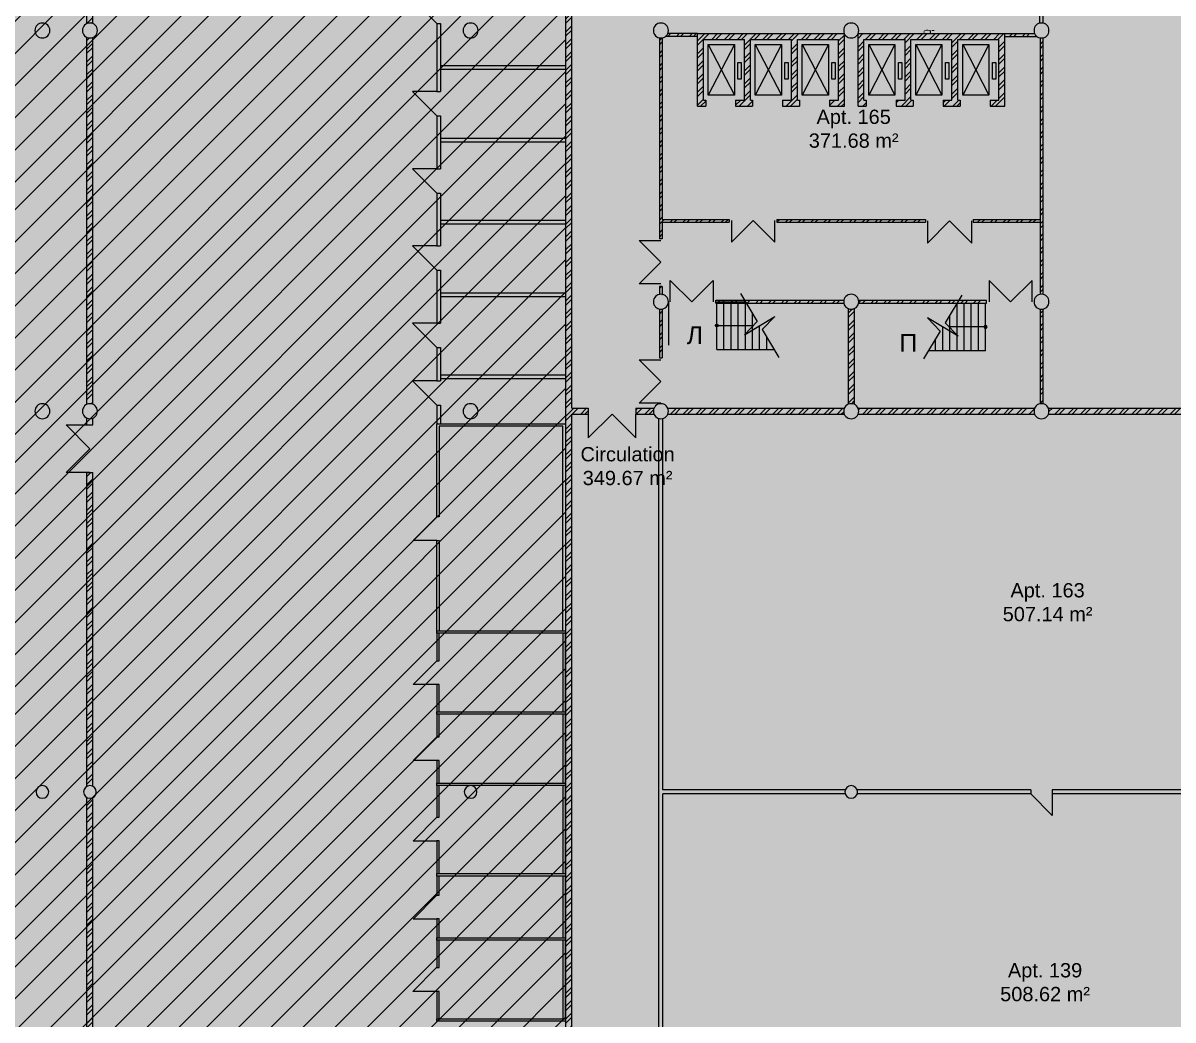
# Model space of a CAD drawing. Header units: metres. Extents: x 183920 to 188551, y 20757 to 23715.
# Drawn here: x 184854.46 to 184902.8, y 20852.6 to 20894.5 of the extents above; entities that cross this region are included whole.
import ezdxf

# ---------------------------------------------------------------- set-up
doc = ezdxf.new("R2010")
doc.units = ezdxf.units.M
for name, pattern in [('Commercial', [0]), ('RayonDimensionSideLines', [0.02, 0, -0.02]), ('Style_10', [0]), ('Style_19', [0]), ('Style_24', [0])]:
    doc.linetypes.add(name, pattern=pattern)
for name, color, linetype, true_color in [('0_1', 7, 'Continuous', 0x000000), ('brick', 12, 'Continuous', 0xbd0000), ('COLON', 5, 'Continuous', 0x0000ff), ('COOL', 4, 'Continuous', 0x00ffff), ('DOORS', 8, 'Continuous', 0x414141), ('DRAW', 7, 'Continuous', 0xffffff), ('GKL', 5, 'Continuous', 0x0000ff), ('Imported Drawing', 7, 'Continuous', 0x957bfc), ('Sanita', 4, 'Continuous', 0x00ffff), ('TEXT', 2, 'Continuous', 0xffff00), ('WALL', 7, 'Continuous', 0x000000), ('Zoning', 7, 'Continuous', 0x47d2e2)]:
    doc.layers.add(name, color=color, linetype=linetype, true_color=true_color)
doc.styles.add('Style_36', font='', dxfattribs={"height": 0.288})
doc.styles.add('Style_8', font='', dxfattribs={"height": 0.741707})
doc.styles.add('Zone text style', font='', dxfattribs={"height": 0.6})
doc.styles.get('Style_36').set_extended_font_data('arial')
doc.styles.get('Style_8').set_extended_font_data('arial')
doc.styles.get('Zone text style').set_extended_font_data('arial')
doc.dimstyles.new('Style_16', dxfattribs={"dimtxt": 0.288, "dimasz": 0.002, "dimexe": 0.002, "dimexo": 0, "dimgap": 0.001, "dimtad": 0, "dimtih": 1, "dimtoh": 1, "dimdec": 0, "dimrnd": 1, "dimzin": 0, "dimdsep": 46, "dimtxsty": 'Style_36', "dimcen": 0.09, "dimadec": 0, "dimazin": 0, "dimtfac": 1, "dimtdec": 4, "dimtix": 1, "dimtofl": 0, "dimtmove": 2, "dimatfit": 3, "dimfxl": 1, "dimtolj": 1, "dimtzin": 0, "dimlwd": 5, "dimlwe": 5, "dimarcsym": 0})
pattern_1 = [(45, (-3.6, 82), (-0.2694076836, 0.2694076836), []), (45, (-3.4204, 82), (-0.2694076836, 0.2694076836), [])]

# ---------------------------------------------------------------- blocks, each defined once
blk = doc.blocks.new('*D103')
at = {"layer": 'Defpoints', "color": 0}
for p in [(184892.609, 20894.055), (184892.76, 20894.185), (184892.76, 20894.055)]:
    blk.add_point(p, dxfattribs=at)
at = {"layer": 'Sanita', "color": 0, "linetype": 'RayonDimensionSideLines', "lineweight": 5}
for p, q in [((184892.76, 20894.185), (184892.607, 20894.185)), ((184892.76, 20894.055), (184892.607, 20894.055))]:
    blk.add_line(p, q, dxfattribs=at)
at = {"layer": 'Sanita', "color": 0, "lineweight": 5}
blk.add_line((184892.609, 20894.183), (184892.609, 20894.057), dxfattribs=at)
at = {"layer": 'Sanita', "color": 0}
for points in [[(184892.609, 20894.183), (184892.609, 20894.183), (184892.609, 20894.185)], [(184892.609, 20894.057), (184892.609, 20894.057), (184892.609, 20894.055)]]:
    blk.add_solid(points, dxfattribs=at)
at = {"layer": 'Sanita', "color": 0, "insert": (184892.464, 20894.12), "char_height": 0.288, "attachment_point": 5, "rotation": 270, "style": 'Style_36'}
blk.add_mtext('\\A1;0 ', dxfattribs=at)

msp = doc.modelspace()

# ---------------------------------------------------------------- hatches: boundary and pattern name
at = {"layer": 'DRAW'}
h = msp.add_hatch(dxfattribs=at)
h.set_pattern_fill('PATTERN_0', color=256, scale=0.04, style=0, pattern_type=2)
h.set_pattern_definition(pattern_1)
edge = h.paths.add_edge_path(flags=0)
edge.add_line((184877.275, 20878.06), (184877.275, 20912.06))
edge.add_line((184877.275, 20912.06), (184873.508, 20912.06))
edge.add_arc((184873.275, 20912.185), 0.265, 331.8554, 360)
edge.add_arc((184873.275, 20912.185), 0.265, 360, 388.1446)
edge.add_line((184873.508, 20912.31), (184877.405, 20912.31))
edge.add_line((184877.405, 20912.31), (184877.525, 20912.31))
edge.add_line((184877.525, 20912.31), (184877.525, 20878.31))
edge.add_line((184877.525, 20878.31), (184878.225, 20878.31))
edge.add_line((184878.225, 20878.31), (184878.225, 20878.06))
edge.add_line((184878.225, 20878.06), (184877.525, 20878.06))
edge.add_line((184877.525, 20878.06), (184877.275, 20878.06))
edge.add_line((184877.275, 20878.06), (184877.275, 20878.06))
h = msp.add_hatch(dxfattribs=at)
h.set_pattern_fill('PATTERN_6', color=256, scale=0.04, style=0, pattern_type=2)
h.set_pattern_definition([(45, (-3.6, 82), (-0.2694076836, 0.2694076836), []), (45, (-3.4204, 82), (-0.2694076836, 0.2694076836), [])])
edge = h.paths.add_edge_path(flags=0)
edge.add_arc((184857.275, 20894.185), 0.315, 246.6201, 293.3799, ccw=False)
edge.add_line((184857.15, 20893.896), (184857.15, 20878.474))
edge.add_arc((184857.275, 20878.185), 0.315, 66.6201, 113.3799, ccw=False)
edge.add_line((184857.4, 20878.474), (184857.4, 20893.896))
edge.add_line((184857.4, 20893.896), (184857.4, 20893.896))
edge = h.paths.add_edge_path(flags=0)
edge.add_line((184857.4, 20902.185), (184857.15, 20902.185))
edge.add_line((184857.15, 20902.185), (184857.15, 20894.474))
edge.add_spline(control_points=[(184857.15, 20894.474), (184857.23, 20894.509), (184857.319, 20894.509), (184857.4, 20894.474)], knot_values=[0, 0, 0, 0, 1, 1, 1, 1], degree=3, periodic=0)
edge.add_line((184857.4, 20894.474), (184857.4, 20902.185))
h = msp.add_hatch(dxfattribs=at)
h.set_pattern_fill('PATTERN_0', color=256, scale=0.04, style=0, pattern_type=2)
h.set_pattern_definition(pattern_1)
edge = h.paths.add_edge_path(flags=0)
edge.add_line((184882.813, 20894.055), (184881.562, 20894.055))
edge.add_arc((184881.275, 20894.185), 0.315, 307.472, 335.6255, ccw=False)
edge.add_line((184881.466, 20893.935), (184882.813, 20893.935))
edge.add_line((184882.813, 20893.935), (184882.813, 20894.055))
edge.add_line((184882.813, 20894.055), (184882.813, 20894.055))
h.paths.add_polyline_path([(184888.988, 20894.055), (184882.813, 20894.055), (184882.813, 20891.005), (184883.158, 20891.005), (184883.158, 20891.255), (184883.063, 20891.255), (184883.063, 20893.805), (184884.788, 20893.805), (184884.788, 20891.255), (184884.418, 20891.255), (184884.418, 20891.005), (184885.133, 20891.005), (184885.133, 20891.255), (184885.038, 20891.255), (184885.038, 20893.805), (184886.763, 20893.805), (184886.763, 20891.255), (184886.393, 20891.255), (184886.393, 20891.005), (184887.108, 20891.005), (184887.108, 20891.255), (184887.013, 20891.255), (184887.013, 20893.805), (184888.738, 20893.805), (184888.738, 20891.255), (184888.368, 20891.255), (184888.368, 20891.005), (184888.988, 20891.005), (184888.988, 20894.055)], flags=0)
h = msp.add_hatch(dxfattribs=at)
h.set_pattern_fill('PATTERN_0', color=256, scale=0.04, style=0, pattern_type=2)
h.set_pattern_definition(pattern_1)
h.paths.add_polyline_path([(184895.737, 20894.055), (184889.562, 20894.055), (184889.562, 20891.005), (184889.907, 20891.005), (184889.907, 20891.255), (184889.812, 20891.255), (184889.812, 20893.805), (184891.537, 20893.805), (184891.537, 20891.255), (184891.167, 20891.255), (184891.167, 20891.005), (184891.882, 20891.005), (184891.882, 20891.255), (184891.787, 20891.255), (184891.787, 20893.805), (184893.512, 20893.805), (184893.512, 20891.255), (184893.142, 20891.255), (184893.142, 20891.005), (184893.857, 20891.005), (184893.857, 20891.255), (184893.762, 20891.255), (184893.762, 20893.805), (184895.487, 20893.805), (184895.487, 20891.255), (184895.117, 20891.255), (184895.117, 20891.005), (184895.737, 20891.005), (184895.737, 20894.055)], flags=0)
h = msp.add_hatch(dxfattribs=at)
h.set_pattern_fill('PATTERN_0', color=256, scale=0.04, style=0, pattern_type=2)
h.set_pattern_definition(pattern_1)
edge = h.paths.add_edge_path(flags=0)
edge.add_line((184896.988, 20894.055), (184895.737, 20894.055))
edge.add_line((184895.737, 20894.055), (184895.737, 20893.935))
edge.add_line((184895.737, 20893.935), (184897.083, 20893.935))
edge.add_arc((184897.275, 20894.185), 0.315, 204.3745, 232.528, ccw=False)
edge.add_line((184896.988, 20894.055), (184896.988, 20894.055))
edge = h.paths.add_edge_path(flags=0)
edge.add_arc((184897.275, 20894.185), 0.315, 259.0194, 280.9806, ccw=False)
edge.add_line((184897.215, 20893.876), (184897.215, 20883.094))
edge.add_arc((184897.275, 20882.785), 0.315, 79.0194, 100.9806, ccw=False)
edge.add_line((184897.335, 20883.094), (184897.335, 20893.876))
edge.add_line((184897.335, 20893.876), (184897.335, 20893.876))
h = msp.add_hatch(dxfattribs=at)
h.set_pattern_fill('PATTERN_0', color=256, scale=0.04, style=0, pattern_type=2)
h.set_pattern_definition(pattern_1)
edge = h.paths.add_edge_path(flags=0)
edge.add_arc((184881.275, 20894.185), 0.315, 259.0194, 280.9806, ccw=False)
edge.add_line((184881.215, 20893.876), (184881.215, 20885.429))
edge.add_line((184881.215, 20885.429), (184881.335, 20885.429))
edge.add_line((184881.335, 20885.429), (184881.335, 20886.125))
edge.add_line((184881.335, 20886.125), (184884.145, 20886.125))
edge.add_line((184884.145, 20886.125), (184884.145, 20886.245))
edge.add_line((184884.145, 20886.245), (184881.335, 20886.245))
edge.add_line((184881.335, 20886.245), (184881.335, 20893.876))
edge.add_line((184881.335, 20893.876), (184881.335, 20893.876))
h.paths.add_polyline_path([(184892.405, 20886.245), (184886.145, 20886.245), (184886.145, 20886.125), (184892.405, 20886.125), (184892.405, 20886.245)], flags=0)
h = msp.add_hatch(dxfattribs=at)
h.set_pattern_fill('PATTERN_0', color=256, scale=0.04, style=0, pattern_type=2)
h.set_pattern_definition(pattern_1)
h.paths.add_polyline_path([(184897.215, 20886.245), (184894.405, 20886.245), (184894.405, 20886.125), (184897.215, 20886.125), (184897.215, 20886.245)], flags=0)
h = msp.add_hatch(dxfattribs=at)
h.set_pattern_fill('PATTERN_0', color=256, scale=0.04, style=0, pattern_type=2)
h.set_pattern_definition(pattern_1)
edge = h.paths.add_edge_path(flags=0)
edge.add_line((184881.335, 20883.429), (184881.215, 20883.429))
edge.add_line((184881.215, 20883.429), (184881.215, 20883.094))
edge.add_arc((184881.275, 20882.785), 0.315, 79.0194, 100.9806, ccw=False)
edge.add_line((184881.335, 20883.094), (184881.335, 20883.429))
edge.add_line((184881.335, 20883.429), (184881.335, 20883.429))
edge = h.paths.add_edge_path(flags=0)
edge.add_arc((184881.275, 20882.785), 0.315, 259.0194, 280.9806, ccw=False)
edge.add_line((184881.215, 20882.476), (184881.215, 20880.745))
edge.add_line((184881.215, 20880.745), (184881.335, 20880.554))
edge.add_line((184881.335, 20880.554), (184881.335, 20882.476))
edge.add_line((184881.335, 20882.476), (184881.335, 20882.476))
h.paths.add_polyline_path([(184881.335, 20880.554), (184881.215, 20880.745), (184881.215, 20880.435), (184881.335, 20880.435), (184881.335, 20880.554)], flags=0)
h = msp.add_hatch(dxfattribs=at)
h.set_pattern_fill('PATTERN_0', color=256, scale=0.04, style=0, pattern_type=2)
h.set_pattern_definition(pattern_1)
edge = h.paths.add_edge_path(flags=0)
edge.add_arc((184881.275, 20878.185), 0.315, 336.6201, 360)
edge.add_arc((184881.275, 20878.185), 0.315, 360, 383.3799)
edge.add_line((184881.564, 20878.31), (184888.986, 20878.31))
edge.add_arc((184889.275, 20878.185), 0.315, 156.6201, 180)
edge.add_arc((184889.275, 20878.185), 0.315, 180, 203.3799)
edge.add_line((184888.986, 20878.06), (184881.564, 20878.06))
edge.add_line((184881.564, 20878.06), (184881.564, 20878.06))
edge.add_line((184881.564, 20878.06), (184881.564, 20878.06))
edge = h.paths.add_edge_path(flags=0)
edge.add_arc((184889.275, 20878.185), 0.315, 336.6201, 360)
edge.add_arc((184889.275, 20878.185), 0.315, 360, 383.3799)
edge.add_line((184889.564, 20878.31), (184896.986, 20878.31))
edge.add_arc((184897.275, 20878.185), 0.315, 156.6201, 180)
edge.add_arc((184897.275, 20878.185), 0.315, 180, 203.3799)
edge.add_line((184896.986, 20878.06), (184889.564, 20878.06))
edge.add_line((184889.564, 20878.06), (184889.564, 20878.06))
edge = h.paths.add_edge_path(flags=0)
edge.add_arc((184889.275, 20878.185), 0.315, 66.6201, 113.3799, ccw=False)
edge.add_line((184889.4, 20878.474), (184889.4, 20882.496))
edge.add_arc((184889.275, 20882.785), 0.315, 246.6201, 293.3799, ccw=False)
edge.add_line((184889.15, 20882.496), (184889.15, 20878.474))
edge.add_line((184889.15, 20878.474), (184889.15, 20878.474))
edge = h.paths.add_edge_path(flags=0)
edge.add_line((184883.59, 20882.845), (184888.965, 20882.845))
edge.add_arc((184889.275, 20882.785), 0.315, 169.0194, 180)
edge.add_arc((184889.275, 20882.785), 0.315, 180, 190.9806)
edge.add_line((184888.965, 20882.725), (184883.59, 20882.725))
edge.add_line((184883.59, 20882.725), (184883.59, 20882.845))
edge.add_line((184883.59, 20882.845), (184883.59, 20882.845))
edge = h.paths.add_edge_path(flags=0)
edge.add_line((184889.584, 20882.845), (184894.96, 20882.845))
edge.add_line((184894.96, 20882.845), (184894.96, 20882.725))
edge.add_line((184894.96, 20882.725), (184889.584, 20882.725))
edge.add_arc((184889.275, 20882.785), 0.315, 349.0194, 360)
edge.add_arc((184889.275, 20882.785), 0.315, 360, 370.9806)
edge.add_line((184889.584, 20882.845), (184889.584, 20882.845))
edge = h.paths.add_edge_path(flags=0)
edge.add_arc((184897.275, 20878.185), 0.315, 79.0194, 100.9806, ccw=False)
edge.add_line((184897.335, 20878.494), (184897.335, 20882.476))
edge.add_arc((184897.275, 20882.785), 0.315, 259.0194, 280.9806, ccw=False)
edge.add_line((184897.215, 20882.476), (184897.215, 20878.494))
edge.add_line((184897.215, 20878.494), (184897.215, 20878.494))
edge = h.paths.add_edge_path(flags=0)
edge.add_line((184880.225, 20878.06), (184880.225, 20878.31))
edge.add_line((184880.225, 20878.31), (184880.986, 20878.31))
edge.add_arc((184881.275, 20878.185), 0.315, 156.6201, 180)
edge.add_arc((184881.275, 20878.185), 0.315, 180, 203.3799)
edge.add_line((184880.986, 20878.06), (184880.225, 20878.06))
edge.add_line((184880.225, 20878.06), (184880.225, 20878.06))
h = msp.add_hatch(dxfattribs=at)
h.set_pattern_fill('PATTERN_0', color=256, scale=0.04, style=0, pattern_type=2)
h.set_pattern_definition(pattern_1)
edge = h.paths.add_edge_path(flags=0)
edge.add_line((184881.564, 20878.31), (184888.986, 20878.31))
edge.add_arc((184889.275, 20878.185), 0.315, 156.6201, 180)
edge.add_arc((184889.275, 20878.185), 0.315, 180, 203.3799)
edge.add_line((184888.986, 20878.06), (184881.564, 20878.06))
edge.add_arc((184881.275, 20878.185), 0.315, 336.6201, 360)
edge.add_arc((184881.275, 20878.185), 0.315, 360, 383.3799)
edge.add_line((184881.564, 20878.31), (184881.564, 20878.31))
edge = h.paths.add_edge_path(flags=0)
edge.add_line((184889.564, 20878.31), (184896.986, 20878.31))
edge.add_arc((184897.275, 20878.185), 0.315, 156.6201, 180)
edge.add_arc((184897.275, 20878.185), 0.315, 180, 203.3799)
edge.add_line((184896.986, 20878.06), (184889.564, 20878.06))
edge.add_arc((184889.275, 20878.185), 0.315, 336.6201, 360)
edge.add_arc((184889.275, 20878.185), 0.315, 360, 383.3799)
edge.add_line((184889.564, 20878.31), (184889.564, 20878.31))
edge = h.paths.add_edge_path(flags=0)
edge.add_arc((184889.275, 20878.185), 0.315, 66.6201, 113.3799, ccw=False)
edge.add_line((184889.4, 20878.474), (184889.4, 20882.496))
edge.add_arc((184889.275, 20882.785), 0.315, 246.6201, 293.3799, ccw=False)
edge.add_line((184889.15, 20882.496), (184889.15, 20878.474))
edge.add_line((184889.15, 20878.474), (184889.15, 20878.474))
edge = h.paths.add_edge_path(flags=0)
edge.add_line((184883.59, 20882.845), (184888.965, 20882.845))
edge.add_arc((184889.275, 20882.785), 0.315, 169.0194, 180)
edge.add_arc((184889.275, 20882.785), 0.315, 180, 190.9806)
edge.add_line((184888.965, 20882.725), (184883.59, 20882.725))
edge.add_line((184883.59, 20882.725), (184883.59, 20882.845))
edge.add_line((184883.59, 20882.845), (184883.59, 20882.845))
edge = h.paths.add_edge_path(flags=0)
edge.add_line((184889.584, 20882.845), (184894.96, 20882.845))
edge.add_line((184894.96, 20882.845), (184894.96, 20882.725))
edge.add_line((184894.96, 20882.725), (184889.584, 20882.725))
edge.add_arc((184889.275, 20882.785), 0.315, 349.0194, 360)
edge.add_arc((184889.275, 20882.785), 0.315, 360, 370.9806)
edge.add_line((184889.584, 20882.845), (184889.584, 20882.845))
h = msp.add_hatch(dxfattribs=at)
h.set_pattern_fill('PATTERN_0', color=256, scale=0.04, style=0, pattern_type=2)
h.set_pattern_definition(pattern_1)
edge = h.paths.add_edge_path(flags=0)
edge.add_arc((184921.275, 20878.185), 0.315, 336.6201, 360)
edge.add_arc((184921.275, 20878.185), 0.315, 360, 383.3799)
edge.add_line((184921.564, 20878.31), (184936.986, 20878.31))
edge.add_arc((184937.275, 20878.185), 0.315, 156.6201, 180)
edge.add_arc((184937.275, 20878.185), 0.315, 180, 203.3799)
edge.add_line((184936.986, 20878.06), (184921.564, 20878.06))
edge.add_line((184921.564, 20878.06), (184921.564, 20878.06))
edge.add_line((184921.564, 20878.06), (184921.564, 20878.06))
edge = h.paths.add_edge_path(flags=0)
edge.add_line((184905.564, 20878.31), (184913.65, 20878.31))
edge.add_line((184913.65, 20878.31), (184913.65, 20878.06))
edge.add_line((184913.65, 20878.06), (184905.564, 20878.06))
edge.add_arc((184905.275, 20878.185), 0.315, 336.6201, 360)
edge.add_arc((184905.275, 20878.185), 0.315, 360, 383.3799)
edge.add_line((184905.564, 20878.31), (184905.564, 20878.31))
edge = h.paths.add_edge_path(flags=0)
edge.add_arc((184897.275, 20878.185), 0.315, 336.6201, 360)
edge.add_arc((184897.275, 20878.185), 0.315, 360, 383.3799)
edge.add_line((184897.564, 20878.31), (184904.986, 20878.31))
edge.add_arc((184905.275, 20878.185), 0.315, 156.6201, 180)
edge.add_arc((184905.275, 20878.185), 0.315, 180, 203.3799)
edge.add_line((184904.986, 20878.06), (184897.564, 20878.06))
edge.add_line((184897.564, 20878.06), (184897.564, 20878.06))
h = msp.add_hatch(dxfattribs=at)
h.set_pattern_fill('PATTERN_0', color=256, scale=0.04, style=0, pattern_type=2)
h.set_pattern_definition(pattern_1)
h.paths.add_polyline_path([(184877.275, 20839.663), (184877.525, 20839.663), (184877.525, 20878.06), (184877.275, 20878.06), (184877.275, 20839.663), (184877.275, 20839.663)], flags=0)
h = msp.add_hatch(dxfattribs=at)
h.set_pattern_fill('PATTERN_0', color=256, scale=0.04, style=0, pattern_type=2)
h.set_pattern_definition(pattern_1)
edge = h.paths.add_edge_path(flags=0)
edge.add_line((184857.4, 20875.61), (184857.15, 20875.61))
edge.add_line((184857.15, 20875.61), (184857.15, 20862.418))
edge.add_spline(control_points=[(184857.15, 20862.418), (184857.229, 20862.461), (184857.32, 20862.461), (184857.4, 20862.418)], knot_values=[0, 0, 0, 0, 1, 1, 1, 1], degree=3, periodic=0)
edge.add_line((184857.4, 20862.418), (184857.4, 20875.61))
h = msp.add_hatch(dxfattribs=at)
h.set_pattern_fill('PATTERN_0', color=256, scale=0.04, style=0, pattern_type=2)
h.set_pattern_definition(pattern_1)
edge = h.paths.add_edge_path(flags=0)
edge.add_line((184857.041, 20846.31), (184856.37, 20846.31))
edge.add_line((184856.37, 20846.31), (184856.37, 20846.06))
edge.add_line((184856.37, 20846.06), (184857.041, 20846.06))
edge.add_arc((184857.275, 20846.185), 0.265, 180, 208.1446, ccw=False)
edge.add_arc((184857.275, 20846.185), 0.265, 151.8554, 180, ccw=False)
edge.add_line((184857.041, 20846.31), (184857.041, 20846.31))
edge = h.paths.add_edge_path(flags=0)
edge.add_line((184857.15, 20850.8), (184857.4, 20850.8))
edge.add_line((184857.4, 20850.8), (184857.4, 20861.951))
edge.add_spline(control_points=[(184857.4, 20861.951), (184857.32, 20861.909), (184857.229, 20861.909), (184857.15, 20861.951)], knot_values=[0, 0, 0, 0, 1, 1, 1, 1], degree=3, periodic=0)
edge.add_line((184857.15, 20861.951), (184857.15, 20850.8))
at = {"layer": 'Zoning', "transparency": 33554483}
msp.add_hatch(color=256, dxfattribs=at).paths.add_polyline_path([(184979.786, 20791.045), (184979.462, 21013.519), (184803.816, 21044.019), (184705.169, 21043.365), (184705.237, 20815.824), (184979.786, 20791.045)], flags=0)
at = {"layer": 'Zoning'}
h = msp.add_hatch(dxfattribs=at)
h.set_pattern_fill('PATTERN_2', color=256, scale=15, style=0, pattern_type=2)
h.set_pattern_definition([(45, (0, 0), (-5.30330086, 5.30330086), []), (45, (1.35, 0), (-5.30330086, 5.30330086), []), (45, (2.7, 0), (-5.30330086, 5.30330086), []), (45, (4.05, 0), (-5.30330086, 5.30330086), []), (45, (5.4, 0), (-5.30330086, 5.30330086), []), (45, (6.75, 0), (-5.30330086, 5.30330086), []), (45, (8.1, 0), (-5.30330086, 5.30330086), []), (45, (9.45, 0), (-5.30330086, 5.30330086), [])])
h.paths.add_polyline_path([(184750.965, 20829.538), (184877.275, 20829.538), (184877.275, 20907.902), (184750.965, 20907.902), (184750.965, 20829.538)], flags=0)

# ---------------------------------------------------------------- linework, layer by layer
at = {"layer": '0_1', "linetype": 'Style_19'}
for points in [[(184884.366, 20893.594), (184883.266, 20891.469)], [(184883.266, 20893.594), (184884.366, 20891.469)], [(184886.341, 20893.594), (184885.241, 20891.469)], [(184885.241, 20893.594), (184886.341, 20891.469)], [(184887.216, 20893.594), (184888.316, 20891.469)], [(184888.316, 20893.594), (184887.216, 20891.469)], [(184891.115, 20893.594), (184890.015, 20891.469)], [(184890.015, 20893.594), (184891.115, 20891.469)], [(184891.99, 20893.594), (184893.09, 20891.469)], [(184893.09, 20893.594), (184891.99, 20891.469)], [(184893.965, 20893.594), (184895.065, 20891.469)], [(184895.065, 20893.594), (184893.965, 20891.469)]]:
    msp.add_lwpolyline(points, dxfattribs=at)
for points in [[(184883.266, 20891.469), (184883.266, 20893.594), (184884.366, 20893.594), (184884.366, 20891.469), (184883.266, 20891.469)], [(184885.241, 20891.469), (184885.241, 20893.594), (184886.341, 20893.594), (184886.341, 20891.469), (184885.241, 20891.469)], [(184887.216, 20891.469), (184887.216, 20893.594), (184888.316, 20893.594), (184888.316, 20891.469), (184887.216, 20891.469)], [(184890.015, 20891.469), (184890.015, 20893.594), (184891.115, 20893.594), (184891.115, 20891.469), (184890.015, 20891.469)], [(184891.99, 20891.469), (184891.99, 20893.594), (184893.09, 20893.594), (184893.09, 20891.469), (184891.99, 20891.469)], [(184893.965, 20891.469), (184893.965, 20893.594), (184895.065, 20893.594), (184895.065, 20891.469), (184893.965, 20891.469)], [(184884.51, 20892.837), (184884.653, 20892.837), (184884.653, 20892.143), (184884.51, 20892.143), (184884.51, 20892.837)], [(184886.485, 20892.837), (184886.628, 20892.837), (184886.628, 20892.143), (184886.485, 20892.143), (184886.485, 20892.837)], [(184888.46, 20892.837), (184888.603, 20892.837), (184888.603, 20892.143), (184888.46, 20892.143), (184888.46, 20892.837)], [(184891.259, 20892.837), (184891.402, 20892.837), (184891.402, 20892.143), (184891.259, 20892.143), (184891.259, 20892.837)], [(184893.234, 20892.837), (184893.377, 20892.837), (184893.377, 20892.143), (184893.234, 20892.143), (184893.234, 20892.837)], [(184895.209, 20892.837), (184895.352, 20892.837), (184895.352, 20892.143), (184895.209, 20892.143), (184895.209, 20892.837)]]:
    msp.add_lwpolyline(points, close=True, dxfattribs=at)
at = {"layer": 'brick', "linetype": 'Style_19'}
for points in [[(184877.275, 20839.665), (184877.275, 20912.06)], [(184877.525, 20878.31), (184877.525, 20912.31)], [(184857.15, 20894.474), (184857.15, 20902.31)], [(184857.4, 20894.474), (184857.4, 20902.06)], [(184882.813, 20894.055), (184881.562, 20894.055)], [(184882.813, 20891.005), (184882.813, 20894.055)], [(184882.813, 20894.055), (184888.988, 20894.055)], [(184888.988, 20891.005), (184888.988, 20894.055)], [(184889.562, 20894.055), (184896.988, 20894.055)], [(184889.562, 20891.005), (184889.562, 20894.055)], [(184895.737, 20891.005), (184895.737, 20894.055)], [(184857.15, 20878.474), (184857.15, 20893.896)], [(184857.4, 20878.474), (184857.4, 20893.896)], [(184881.215, 20893.876), (184881.215, 20885.429)], [(184881.335, 20893.876), (184881.335, 20886.245)], [(184882.813, 20893.935), (184881.466, 20893.935)], [(184883.063, 20893.805), (184884.788, 20893.805)], [(184883.063, 20891.255), (184883.063, 20893.805)], [(184884.788, 20891.255), (184884.788, 20893.805)], [(184885.038, 20893.805), (184886.763, 20893.805)], [(184885.038, 20891.255), (184885.038, 20893.805)], [(184886.763, 20891.255), (184886.763, 20893.805)], [(184887.013, 20893.805), (184888.738, 20893.805)], [(184887.013, 20891.255), (184887.013, 20893.805)], [(184888.738, 20891.255), (184888.738, 20893.805)], [(184889.812, 20893.805), (184891.537, 20893.805)], [(184889.812, 20891.255), (184889.812, 20893.805)], [(184891.537, 20891.255), (184891.537, 20893.805)], [(184891.787, 20891.255), (184891.787, 20893.805)], [(184891.787, 20893.805), (184893.512, 20893.805)], [(184893.512, 20891.255), (184893.512, 20893.805)], [(184893.762, 20891.255), (184893.762, 20893.805)], [(184893.762, 20893.805), (184895.487, 20893.805)], [(184895.487, 20891.255), (184895.487, 20893.805)], [(184895.737, 20893.935), (184897.083, 20893.935)], [(184897.215, 20893.876), (184897.215, 20883.094)], [(184897.335, 20893.876), (184897.335, 20883.094)], [(184883.063, 20891.255), (184883.158, 20891.255)], [(184883.158, 20891.255), (184883.158, 20891.005)], [(184884.418, 20891.255), (184884.418, 20891.005)], [(184884.418, 20891.255), (184884.788, 20891.255)], [(184885.038, 20891.255), (184885.133, 20891.255)], [(184885.038, 20891.255), (184885.133, 20891.255)], [(184885.133, 20891.255), (184885.133, 20891.005)], [(184886.393, 20891.255), (184886.393, 20891.005)], [(184886.393, 20891.255), (184886.763, 20891.255)], [(184887.013, 20891.255), (184887.108, 20891.255)], [(184887.108, 20891.255), (184887.108, 20891.005)], [(184888.368, 20891.255), (184888.368, 20891.005)], [(184888.368, 20891.255), (184888.738, 20891.255)], [(184889.812, 20891.255), (184889.907, 20891.255)], [(184889.907, 20891.255), (184889.907, 20891.005)], [(184891.167, 20891.255), (184891.537, 20891.255)], [(184891.167, 20891.255), (184891.167, 20891.005)], [(184891.787, 20891.255), (184891.882, 20891.255)], [(184891.787, 20891.255), (184891.882, 20891.255)], [(184891.882, 20891.255), (184891.882, 20891.005)], [(184893.142, 20891.255), (184893.142, 20891.005)], [(184893.142, 20891.255), (184893.512, 20891.255)], [(184893.762, 20891.255), (184893.857, 20891.255)], [(184893.857, 20891.255), (184893.857, 20891.005)], [(184895.117, 20891.255), (184895.117, 20891.005)], [(184895.117, 20891.255), (184895.487, 20891.255)], [(184882.813, 20891.005), (184883.158, 20891.005)], [(184884.418, 20891.005), (184885.133, 20891.005)], [(184885.038, 20891.005), (184885.133, 20891.005)], [(184886.393, 20891.005), (184887.108, 20891.005)], [(184888.368, 20891.005), (184888.988, 20891.005)], [(184889.562, 20891.005), (184889.907, 20891.005)], [(184891.167, 20891.005), (184891.882, 20891.005)], [(184891.787, 20891.005), (184891.882, 20891.005)], [(184893.142, 20891.005), (184893.857, 20891.005)], [(184895.117, 20891.005), (184895.737, 20891.005)], [(184881.335, 20886.245), (184884.145, 20886.245)], [(184881.335, 20886.125), (184881.335, 20885.429)], [(184881.335, 20886.125), (184884.145, 20886.125)], [(184884.145, 20886.245), (184884.145, 20886.125)], [(184886.145, 20886.245), (184886.145, 20886.125)], [(184886.145, 20886.245), (184892.405, 20886.245)], [(184886.145, 20886.125), (184892.405, 20886.125)], [(184892.405, 20886.245), (184892.405, 20886.125)], [(184894.405, 20886.245), (184894.405, 20886.125)], [(184894.405, 20886.245), (184897.215, 20886.245)], [(184894.405, 20886.125), (184897.215, 20886.125)], [(184881.335, 20885.429), (184881.215, 20885.429)], [(184881.215, 20883.429), (184881.215, 20883.094)], [(184881.335, 20883.429), (184881.215, 20883.429)], [(184881.335, 20883.429), (184881.335, 20883.094)], [(184881.215, 20882.476), (184881.215, 20880.435)], [(184881.335, 20882.476), (184881.335, 20880.435)], [(184883.59, 20882.725), (184883.59, 20882.845)], [(184883.59, 20882.845), (184888.965, 20882.845)], [(184883.59, 20882.725), (184888.965, 20882.725)], [(184889.15, 20882.476), (184889.15, 20878.474)], [(184889.4, 20882.476), (184889.4, 20878.474)], [(184889.584, 20882.845), (184894.96, 20882.845)], [(184889.584, 20882.725), (184894.96, 20882.725)], [(184894.96, 20882.725), (184894.96, 20882.845)], [(184897.215, 20882.476), (184897.215, 20878.494)], [(184897.335, 20882.476), (184897.335, 20878.494)], [(184881.215, 20880.435), (184881.335, 20880.435)], [(184877.525, 20878.31), (184878.225, 20878.31)], [(184878.225, 20878.31), (184878.225, 20878.06)], [(184880.225, 20878.31), (184880.986, 20878.31)], [(184880.225, 20878.31), (184880.225, 20878.06)], [(184881.564, 20878.31), (184888.986, 20878.31)], [(184889.564, 20878.31), (184896.986, 20878.31)], [(184897.564, 20878.31), (184904.986, 20878.31)], [(184857.15, 20877.61), (184857.15, 20877.896)], [(184857.15, 20877.61), (184857.4, 20877.61)], [(184857.4, 20877.61), (184857.4, 20877.896)], [(184877.525, 20839.665), (184877.525, 20878.06)], [(184877.525, 20878.06), (184878.225, 20878.06)], [(184880.225, 20878.06), (184880.965, 20878.06)], [(184881.584, 20878.06), (184888.986, 20878.06)], [(184889.564, 20878.06), (184896.986, 20878.06)], [(184897.564, 20878.06), (184904.986, 20878.06)], [(184857.15, 20875.61), (184857.4, 20875.61)], [(184857.15, 20862.418), (184857.15, 20875.61)], [(184857.4, 20862.418), (184857.4, 20875.61)], [(184857.15, 20850.79), (184857.15, 20861.951)], [(184857.4, 20850.79), (184857.4, 20861.951)]]:
    msp.add_lwpolyline(points, dxfattribs=at)
at = {"layer": 'COLON', "linetype": 'Style_10'}
for points in [[(184854.96, 20894.185, 1), (184855.59, 20894.185, 1), (184854.96, 20894.185)], [(184856.96, 20894.185, 1), (184857.59, 20894.185, 1), (184856.96, 20894.185)], [(184872.96, 20894.185, 1), (184873.59, 20894.185, 1), (184872.96, 20894.185)], [(184880.96, 20894.185, 1), (184881.59, 20894.185, 1), (184880.96, 20894.185)], [(184888.96, 20894.185, 1), (184889.59, 20894.185, 1), (184888.96, 20894.185)], [(184896.96, 20894.185, 1), (184897.59, 20894.185, 1), (184896.96, 20894.185)], [(184880.96, 20882.785, 1), (184881.59, 20882.785, 1), (184880.96, 20882.785)], [(184888.96, 20882.785, 1), (184889.59, 20882.785, 1), (184888.96, 20882.785)], [(184896.96, 20882.785, 1), (184897.59, 20882.785, 1), (184896.96, 20882.785)], [(184854.96, 20878.185, 1), (184855.59, 20878.185, 1), (184854.96, 20878.185)], [(184856.96, 20878.185, 1), (184857.59, 20878.185, 1), (184856.96, 20878.185)], [(184872.96, 20878.185, 1), (184873.59, 20878.185, 1), (184872.96, 20878.185)], [(184880.96, 20878.185, 1), (184881.59, 20878.185, 1), (184880.96, 20878.185)], [(184888.96, 20878.185, 1), (184889.59, 20878.185, 1), (184888.96, 20878.185)], [(184896.96, 20878.185, 1), (184897.59, 20878.185, 1), (184896.96, 20878.185)]]:
    msp.add_lwpolyline(points, format="xyb", close=True, dxfattribs=at)
at = {"layer": 'COLON', "linetype": 'Style_19'}
for points in [[(184855.01, 20862.185, 1), (184855.54, 20862.185, 1), (184855.01, 20862.185)], [(184857.01, 20862.185, 1), (184857.54, 20862.185, 1), (184857.01, 20862.185)], [(184873.01, 20862.185, 1), (184873.54, 20862.185, 1), (184873.01, 20862.185)], [(184889.01, 20862.185, 1), (184889.54, 20862.185, 1), (184889.01, 20862.185)]]:
    msp.add_lwpolyline(points, format="xyb", close=True, dxfattribs=at)
at = {"layer": 'COOL', "linetype": 'Style_19'}
for points in [[(184871.86, 20877.65), (184877.26, 20877.65)], [(184871.86, 20873.75), (184871.86, 20877.65)], [(184877.26, 20877.65), (184877.26, 20868.95)], [(184877.16, 20877.55), (184871.96, 20877.55)], [(184871.96, 20877.55), (184871.96, 20873.75)], [(184877.16, 20868.95), (184877.16, 20877.55)], [(184871.86, 20872.75), (184870.86, 20872.75), (184871.86, 20873.75)], [(184871.96, 20873.75), (184871.86, 20873.75)], [(184871.86, 20868.95), (184871.86, 20872.75)], [(184871.86, 20872.75), (184871.96, 20872.75)], [(184871.96, 20872.75), (184871.96, 20868.95)], [(184871.86, 20866.7), (184870.86, 20866.7), (184871.86, 20867.7)], [(184871.86, 20863.5), (184870.86, 20863.5), (184871.86, 20864.5)], [(184871.86, 20860.12), (184870.86, 20860.12), (184871.86, 20861.12)], [(184871.86, 20856.843), (184870.86, 20856.843), (184871.86, 20857.843)], [(184871.845, 20853.8), (184870.845, 20853.8), (184871.845, 20854.8)]]:
    msp.add_lwpolyline(points, dxfattribs=at)
for points in [[(184877.26, 20868.85), (184871.86, 20868.85), (184871.86, 20868.95), (184877.26, 20868.95), (184877.26, 20868.85)], [(184871.86, 20867.7), (184871.96, 20867.7), (184871.96, 20868.85), (184871.86, 20868.85), (184871.86, 20867.7)], [(184877.16, 20865.55), (184877.26, 20865.55), (184877.26, 20868.85), (184877.16, 20868.85), (184877.16, 20865.55)], [(184871.86, 20865.55), (184871.96, 20865.55), (184871.96, 20866.7), (184871.86, 20866.7), (184871.86, 20865.55)], [(184877.26, 20865.45), (184871.86, 20865.45), (184871.86, 20865.55), (184877.26, 20865.55), (184877.26, 20865.45)], [(184871.86, 20864.5), (184871.96, 20864.5), (184871.96, 20865.45), (184871.86, 20865.45), (184871.86, 20864.5)], [(184877.16, 20862.55), (184877.26, 20862.55), (184877.26, 20865.45), (184877.16, 20865.45), (184877.16, 20862.55)], [(184871.86, 20862.55), (184871.96, 20862.55), (184871.96, 20863.5), (184871.86, 20863.5), (184871.86, 20862.55)], [(184877.26, 20862.45), (184871.86, 20862.45), (184871.86, 20862.55), (184877.26, 20862.55), (184877.26, 20862.45)], [(184871.86, 20861.125), (184871.96, 20861.125), (184871.96, 20862.45), (184871.86, 20862.45), (184871.86, 20861.125)], [(184877.16, 20858.75), (184877.26, 20858.75), (184877.26, 20862.45), (184877.16, 20862.45), (184877.16, 20858.75)], [(184871.86, 20858.75), (184871.96, 20858.75), (184871.96, 20860.125), (184871.86, 20860.125), (184871.86, 20858.75)], [(184877.26, 20858.65), (184871.86, 20858.65), (184871.86, 20858.75), (184877.26, 20858.75), (184877.26, 20858.65)], [(184871.86, 20857.85), (184871.96, 20857.85), (184871.96, 20858.65), (184871.86, 20858.65), (184871.86, 20857.85)], [(184877.16, 20856.05), (184877.26, 20856.05), (184877.26, 20858.65), (184877.16, 20858.65), (184877.16, 20856.05)], [(184871.86, 20856.05), (184871.96, 20856.05), (184871.96, 20856.85), (184871.86, 20856.85), (184871.86, 20856.05)], [(184877.26, 20855.95), (184871.86, 20855.95), (184871.86, 20856.05), (184877.26, 20856.05), (184877.26, 20855.95)], [(184871.86, 20854.8), (184871.96, 20854.8), (184871.96, 20855.95), (184871.86, 20855.95), (184871.86, 20854.8)], [(184877.16, 20852.65), (184877.26, 20852.65), (184877.26, 20855.95), (184877.16, 20855.95), (184877.16, 20852.65)], [(184871.86, 20852.65), (184871.96, 20852.65), (184871.96, 20853.8), (184871.86, 20853.8), (184871.86, 20852.65)], [(184877.26, 20852.55), (184871.86, 20852.55), (184871.86, 20852.65), (184877.26, 20852.65), (184877.26, 20852.55)]]:
    msp.add_lwpolyline(points, close=True, dxfattribs=at)
at = {"layer": 'DOORS', "linetype": 'Style_19'}
for points in [[(184871.86, 20895.5), (184870.84, 20895.5), (184871.86, 20894.48)], [(184871.86, 20891.62), (184870.84, 20891.62), (184871.86, 20890.6)], [(184871.86, 20888.37), (184870.84, 20888.37), (184871.86, 20887.35)], [(184884.24, 20886.197), (184884.24, 20885.287), (184885.15, 20886.197), (184886.06, 20885.287), (184886.06, 20886.197)], [(184892.48, 20886.184), (184892.48, 20885.254), (184893.41, 20886.184), (184894.34, 20885.254), (184894.34, 20886.184)], [(184881.273, 20883.541), (184880.361, 20883.541), (184881.273, 20884.453), (184880.361, 20885.365), (184881.273, 20885.365)], [(184871.86, 20885.13), (184870.84, 20885.13), (184871.86, 20884.11)], [(184881.665, 20882.776), (184881.665, 20883.683), (184882.572, 20882.776), (184883.478, 20883.683), (184883.478, 20882.776)], [(184896.884, 20882.776), (184896.884, 20883.683), (184895.978, 20882.776), (184895.071, 20883.683), (184895.071, 20882.776)], [(184881.59, 20882.785), (184881.59, 20880.963)], [(184871.86, 20881.88), (184870.84, 20881.88), (184871.86, 20880.86)], [(184881.273, 20878.519), (184880.361, 20878.519), (184881.273, 20879.431), (184880.361, 20880.343), (184881.273, 20880.343)], [(184871.86, 20879.46), (184870.84, 20879.46), (184871.86, 20878.44)], [(184878.225, 20878.06), (184878.225, 20877.06), (184879.225, 20878.06), (184880.225, 20877.06), (184880.225, 20878.06)], [(184897.725, 20862.1), (184897.725, 20861.2), (184896.825, 20862.1)]]:
    msp.add_lwpolyline(points, dxfattribs=at)
at = {"layer": 'DOORS', "linetype": 'Style_24'}
msp.add_lwpolyline([(184857.275, 20875.61), (184856.275, 20875.61), (184857.275, 20876.61), (184856.275, 20877.61), (184857.275, 20877.61)], dxfattribs=at)
at = {"layer": 'GKL', "linetype": 'Style_19'}
for points in [[(184897.2, 20894.491), (184897.2, 20901.879)], [(184897.35, 20894.491), (184897.35, 20901.879)], [(184871.86, 20894.48), (184871.86, 20891.62)], [(184871.86, 20894.48), (184872.01, 20894.48)], [(184872.01, 20894.48), (184872.01, 20891.62)], [(184872.01, 20892.71), (184877.275, 20892.71)], [(184872.01, 20892.56), (184877.275, 20892.56)], [(184871.86, 20891.62), (184872.01, 20891.62)], [(184871.86, 20890.6), (184871.86, 20888.37)], [(184871.86, 20890.6), (184872.01, 20890.6)], [(184872.01, 20890.6), (184872.01, 20888.37)], [(184872.01, 20889.66), (184877.275, 20889.66)], [(184872.01, 20889.51), (184877.275, 20889.51)], [(184871.86, 20888.37), (184872.01, 20888.37)], [(184871.86, 20887.35), (184872.01, 20887.35)], [(184871.86, 20887.35), (184871.86, 20885.127)], [(184872.01, 20887.35), (184872.01, 20885.13)], [(184872.01, 20886.21), (184877.275, 20886.21)], [(184872.01, 20886.06), (184877.275, 20886.06)], [(184871.86, 20885.13), (184872.01, 20885.13)], [(184871.86, 20884.11), (184872.01, 20884.11)], [(184871.86, 20884.11), (184871.86, 20881.88)], [(184872.01, 20884.11), (184872.01, 20881.88)], [(184872.01, 20883.16), (184877.275, 20883.16)], [(184872.01, 20883.01), (184877.275, 20883.01)], [(184871.86, 20881.88), (184872.01, 20881.88)], [(184871.86, 20880.86), (184872.01, 20880.86)], [(184871.86, 20880.86), (184871.86, 20879.46)], [(184872.01, 20880.86), (184872.01, 20879.46)], [(184872.01, 20879.71), (184877.275, 20879.71)], [(184872.01, 20879.56), (184877.275, 20879.56)], [(184871.86, 20879.46), (184872.01, 20879.46)], [(184871.86, 20878.44), (184872.01, 20878.44)], [(184871.86, 20878.44), (184871.86, 20877.65)], [(184872.01, 20878.44), (184872.01, 20877.65)], [(184881.19, 20846.418), (184881.19, 20877.881)], [(184881.36, 20862.27), (184881.36, 20877.881)], [(184889.021, 20862.27), (184881.36, 20862.27)], [(184896.825, 20862.27), (184889.529, 20862.27)], [(184896.825, 20862.27), (184896.825, 20862.1)], [(184897.725, 20862.27), (184897.725, 20862.1)], [(184905.021, 20862.27), (184897.725, 20862.27)], [(184881.36, 20846.418), (184881.36, 20862.1)], [(184889.021, 20862.1), (184881.36, 20862.1)], [(184896.825, 20862.1), (184889.529, 20862.1)], [(184905.021, 20862.1), (184897.725, 20862.1)]]:
    msp.add_lwpolyline(points, dxfattribs=at)
at = {"layer": 'WALL', "linetype": 'Style_19'}
for points in [[(184884.619, 20883.128), (184885.322, 20881.956), (184884.785, 20881.401), (184886.065, 20882.169), (184885.528, 20881.613), (184886.23, 20880.442)], [(184893.93, 20883.068), (184893.228, 20881.896), (184893.765, 20881.341), (184892.485, 20882.109), (184893.022, 20881.553), (184892.319, 20880.382)], [(184883.625, 20882.785), (184884.825, 20882.785)], [(184883.625, 20880.785), (184883.625, 20882.785)], [(184883.925, 20880.785), (184883.925, 20882.785)], [(184884.225, 20880.785), (184884.225, 20882.785)], [(184884.525, 20880.785), (184884.525, 20882.785)], [(184884.825, 20880.785), (184884.825, 20882.785)], [(184893.725, 20880.725), (184893.725, 20882.725)], [(184893.725, 20882.725), (184894.925, 20882.725)], [(184894.025, 20880.725), (184894.025, 20882.725)], [(184894.325, 20880.725), (184894.325, 20882.725)], [(184894.625, 20880.725), (184894.625, 20882.725)], [(184894.925, 20880.725), (184894.925, 20882.725)], [(184885.125, 20880.785), (184885.125, 20882.285)], [(184893.425, 20880.725), (184893.425, 20882.225)], [(184883.625, 20881.785), (184884.184, 20881.785), (184885.184, 20881.785)], [(184885.425, 20880.785), (184885.425, 20881.785)], [(184893.125, 20880.725), (184893.125, 20881.725)], [(184894.925, 20881.725), (184894.366, 20881.725), (184893.366, 20881.725)], [(184885.725, 20880.785), (184885.725, 20881.285)], [(184892.825, 20880.725), (184892.825, 20881.225)], [(184883.625, 20880.785), (184886.025, 20880.785)], [(184894.925, 20880.725), (184892.525, 20880.725)]]:
    msp.add_lwpolyline(points, dxfattribs=at)
for points in [[(184883.565, 20881.785, -1), (184883.685, 20881.785, -1), (184883.565, 20881.785)], [(184894.985, 20881.725, 1), (184894.865, 20881.725, 1), (184894.985, 20881.725)]]:
    msp.add_lwpolyline(points, format="xyb", close=True, dxfattribs=at)
at = {"layer": 'Zoning', "linetype": 'Commercial'}
msp.add_lwpolyline([(184750.965, 20829.538), (184877.275, 20829.538), (184877.275, 20907.902), (184750.965, 20907.902), (184750.965, 20829.538)], close=True, dxfattribs=at)

# ---------------------------------------------------------------- texts
at = {"layer": 'Imported Drawing', "char_height": 0.6, "width": 5.26346, "attachment_point": 5, "style": 'Zone text style'}
for s, insert in [('Apt. 165\\P371.68 m²', (184889.379, 20890.054)), ('Circulation\\P349.67 m²', (184879.876, 20875.874)), ('Apt. 139\\P508.62 m²', (184897.425, 20854.186))]:
    msp.add_mtext(s, dxfattribs=dict(at, insert=insert))
at = {"layer": 'TEXT', "char_height": 0.742, "width": 0.62999, "attachment_point": 8, "style": 'Style_8'}
for s, insert in [('Л', (184882.703, 20880.999)), ('П', (184891.677, 20880.693))]:
    msp.add_mtext(s, dxfattribs=dict(at, insert=insert))
at = {"layer": 'Zoning', "insert": (184897.531, 20870.155), "char_height": 0.6, "width": 5.26346, "attachment_point": 5, "style": 'Zone text style'}
msp.add_mtext('Apt. 163\\P507.14 m²', dxfattribs=at)

# ---------------------------------------------------------------- dimensions: what is measured, and where the dimension line sits
at = {"layer": 'Sanita'}
dim = msp.add_linear_dim(base=(184892.609, 20894.055), p1=(184892.76, 20894.185), p2=(184892.76, 20894.055), angle=270, dimstyle='Style_16', override={"dimpost": ' '}, dxfattribs=at)
dim.commit()
dim.dimension.update_dxf_attribs({"geometry": '*D103', "text_midpoint": (184892.464, 20894.12), "dimtype": 160, "text_rotation": -90})

doc.saveas('drawing.dxf')
